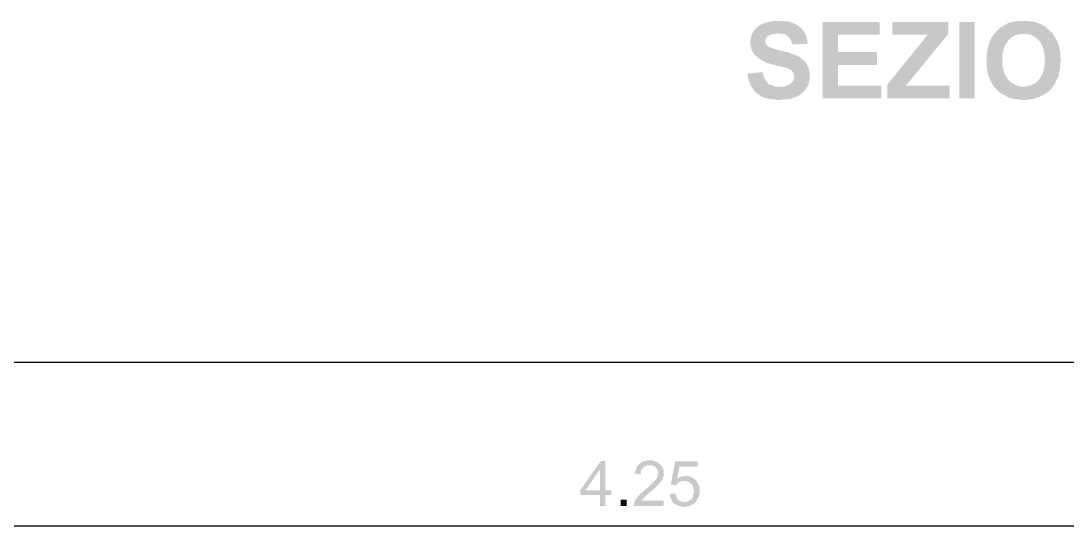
# Model space of a CAD drawing. Header units: millimetres. Extents: x 0.3 to 47.5, y 0.1 to 28.
# Drawn here: x 27.684 to 29.503, y 4.346 to 5.225 of the extents above; entities that cross this region are included whole.
import ezdxf

# ---------------------------------------------------------------- set-up
doc = ezdxf.new("R2010")
doc.units = ezdxf.units.MM
doc.layers.add('PDF _Geometria', color=7, linetype='Continuous')
doc.layers.add('PDF _Riempimenti solidi', color=7, linetype='Continuous')

msp = doc.modelspace()

# ---------------------------------------------------------------- hatches: boundary and pattern name
at = {"layer": 'PDF _Riempimenti solidi', "transparency": 33554559}
for points in [[(29.0008, 5.2249), (28.9917, 5.2249), (28.9883, 5.2241), (28.9842, 5.2232), (28.9808, 5.2224), (28.9775, 5.2216), (28.975, 5.2207), (28.9683, 5.2174), (28.965, 5.2149), (28.96, 5.2099), (28.9583, 5.2074), (28.9575, 5.2057), (28.955, 5.2024), (28.9542, 5.1991), (28.9533, 5.1949), (28.9525, 5.1916), (28.9525, 5.1832), (28.9533, 5.1791), (28.9542, 5.1757), (28.9558, 5.1724), (28.9575, 5.1699), (28.9592, 5.1666), (28.9617, 5.1641), (28.965, 5.1616), (28.9667, 5.1599), (28.9717, 5.1566), (28.9783, 5.1532), (28.9817, 5.1516), (28.9858, 5.1507), (28.99, 5.1491), (28.995, 5.1482), (29, 5.1466), (29.005, 5.1457), (29.0117, 5.1441), (29.0167, 5.1424), (29.0208, 5.1407), (29.0242, 5.1391), (29.0258, 5.1366), (29.0267, 5.1357), (29.0283, 5.1324), (29.0292, 5.1282), (29.0275, 5.1216), (29.025, 5.1182), (29.0225, 5.1157), (29.0208, 5.1141), (29.0175, 5.1132), (29.015, 5.1116), (29.0108, 5.1107), (29.0067, 5.1107), (29.0025, 5.1099), (28.955, 5.1099), (28.9567, 5.1066), (28.9592, 5.1041), (28.9608, 5.1016), (28.9633, 5.0991), (28.965, 5.0982), (28.9675, 5.0966), (28.9725, 5.0932), (28.9758, 5.0916), (28.9858, 5.0891), (28.99, 5.0882), (28.9942, 5.0882), (28.9983, 5.0874), (29.0067, 5.0874), (29.0108, 5.0882), (29.015, 5.0882), (29.0183, 5.0891), (29.0217, 5.0891), (29.025, 5.0899), (29.0283, 5.0916), (29.0317, 5.0924), (29.0333, 5.0932), (29.0367, 5.0949), (29.0392, 5.0966), (29.0425, 5.0991), (29.045, 5.1016), (29.0475, 5.1041), (29.0492, 5.1074), (29.05, 5.1082), (29.0517, 5.1107), (29.0533, 5.1141), (29.0542, 5.1182), (29.055, 5.1216), (29.0558, 5.1249), (29.0558, 5.1332), (29.055, 5.1366), (29.0542, 5.1407), (29.0533, 5.1441), (29.0517, 5.1466), (29.0508, 5.1499), (29.0492, 5.1516), (29.0475, 5.1541), (29.045, 5.1566), (29.0417, 5.1591), (29.0392, 5.1616), (29.0358, 5.1632), (29.035, 5.1641), (29.03, 5.1657), (29.0267, 5.1674), (29.0233, 5.1682), (29.02, 5.1699), (29.0158, 5.1707), (29.0117, 5.1716), (29.0067, 5.1732), (29.0058, 5.1732), (29.0008, 5.1741), (28.9958, 5.1757), (28.9925, 5.1766), (28.9892, 5.1782), (28.9858, 5.1791), (28.9833, 5.1807), (28.9817, 5.1816), (28.98, 5.1832), (28.9783, 5.1866), (28.9783, 5.1924), (28.98, 5.1957), (28.9825, 5.1982), (28.9833, 5.1982), (28.9858, 5.1999), (28.9892, 5.2016), (28.9925, 5.2024), (28.9967, 5.2024), (29.0008, 5.2032), (29.0475, 5.2032), (29.0458, 5.2066), (29.0433, 5.2091), (29.0417, 5.2116), (29.0383, 5.2141), (29.0358, 5.2166), (29.0333, 5.2182), (29.0308, 5.2191), (29.0275, 5.2207), (29.0242, 5.2216), (29.0208, 5.2232), (29.0175, 5.2241), (29.0133, 5.2241), (29.0092, 5.2249), (29.005, 5.2249)], [(29.1775, 5.2232), (29.0783, 5.2232), (29.0783, 5.0899), (29.18, 5.0899), (29.18, 5.1124), (29.105, 5.1124), (29.105, 5.1482), (29.1725, 5.1482), (29.1725, 5.1707), (29.105, 5.1707), (29.105, 5.2007), (29.1775, 5.2007)], [(29.2967, 5.2232), (29.1992, 5.2232), (29.1992, 5.2007), (29.2608, 5.2007), (29.1908, 5.1141), (29.1908, 5.0899), (29.2992, 5.0899), (29.2992, 5.1124), (29.2233, 5.1124), (29.2967, 5.2024)], [(29.4275, 5.2249), (29.42, 5.2249), (29.4158, 5.2241), (29.4125, 5.2241), (29.4083, 5.2232), (29.405, 5.2224), (29.4017, 5.2216), (29.3983, 5.2199), (29.3967, 5.2191), (29.3933, 5.2174), (29.39, 5.2149), (29.3875, 5.2132), (29.3842, 5.2107), (29.3817, 5.2082), (29.3792, 5.2049), (29.3767, 5.2024), (29.4292, 5.2024), (29.4325, 5.2016), (29.4367, 5.2016), (29.44, 5.2007), (29.4433, 5.1991), (29.4458, 5.1974), (29.4492, 5.1957), (29.4567, 5.1882), (29.4583, 5.1857), (29.4592, 5.1832), (29.4608, 5.1799), (29.4617, 5.1766), (29.4633, 5.1699), (29.4642, 5.1657), (29.4642, 5.1474), (29.4633, 5.1432), (29.4625, 5.1399), (29.4617, 5.1366), (29.4608, 5.1332), (29.4592, 5.1299), (29.4575, 5.1274), (29.4558, 5.1249), (29.4542, 5.1224), (29.4533, 5.1216), (29.4508, 5.1191), (29.4483, 5.1166), (29.4417, 5.1132), (29.4317, 5.1107), (29.4275, 5.1107), (29.4767, 5.1082), (29.4792, 5.1116), (29.4808, 5.1141), (29.4825, 5.1166), (29.4842, 5.1199), (29.4858, 5.1232), (29.4875, 5.1257), (29.4883, 5.1291), (29.4892, 5.1332), (29.4908, 5.1399), (29.4917, 5.1441), (29.4917, 5.1524), (29.4925, 5.1566), (29.4925, 5.1574), (29.4917, 5.1616), (29.4917, 5.1691), (29.4908, 5.1732), (29.49, 5.1766), (29.4892, 5.1807), (29.4883, 5.1841), (29.4867, 5.1874), (29.4858, 5.1907), (29.4842, 5.1932), (29.4825, 5.1966), (29.4808, 5.1991), (29.4792, 5.2016), (29.4767, 5.2049), (29.4742, 5.2066), (29.4733, 5.2082), (29.4708, 5.2099), (29.4658, 5.2149), (29.4625, 5.2166), (29.46, 5.2182), (29.4567, 5.2199), (29.4533, 5.2207), (29.45, 5.2224), (29.4467, 5.2232), (29.4425, 5.2241), (29.4392, 5.2241), (29.435, 5.2249), (29.4317, 5.2249)], [(29.0475, 5.2032), (29.0008, 5.2032), (29.005, 5.2024), (29.0083, 5.2024), (29.0125, 5.2016), (29.015, 5.1999), (29.0175, 5.1982), (29.0192, 5.1974), (29.0208, 5.1949), (29.0225, 5.1916), (29.0242, 5.1882), (29.025, 5.1841), (29.0517, 5.1849), (29.0517, 5.1899), (29.0508, 5.1932), (29.0492, 5.1999)], [(29.3767, 5.2024), (29.3742, 5.1991), (29.3725, 5.1966), (29.3708, 5.1932), (29.3692, 5.1899), (29.3683, 5.1882), (29.3675, 5.1849), (29.3667, 5.1824), (29.3658, 5.1791), (29.365, 5.1749), (29.3642, 5.1716), (29.3633, 5.1674), (29.3633, 5.1474), (29.3642, 5.1432), (29.3642, 5.1399), (29.365, 5.1357), (29.3658, 5.1324), (29.3667, 5.1291), (29.3683, 5.1257), (29.3692, 5.1224), (29.3708, 5.1191), (29.3725, 5.1166), (29.3742, 5.1132), (29.3758, 5.1107), (29.3808, 5.1057), (29.3842, 5.1024), (29.3867, 5.0999), (29.3892, 5.0982), (29.3958, 5.0949), (29.3983, 5.0932), (29.4017, 5.0916), (29.405, 5.0907), (29.4083, 5.0899), (29.4125, 5.0891), (29.4158, 5.0882), (29.42, 5.0882), (29.4233, 5.0874), (29.4333, 5.0874), (29.4367, 5.0882), (29.4408, 5.0882), (29.4442, 5.0891), (29.4483, 5.0899), (29.4517, 5.0916), (29.455, 5.0924), (29.4575, 5.0941), (29.4608, 5.0957), (29.4642, 5.0974), (29.4667, 5.0991), (29.4692, 5.1007), (29.4725, 5.1032), (29.475, 5.1057), (29.4767, 5.1082), (29.4275, 5.1107), (29.4225, 5.1107), (29.4192, 5.1116), (29.4158, 5.1124), (29.4092, 5.1157), (29.4067, 5.1174), (29.4042, 5.1199), (29.4008, 5.1224), (29.3992, 5.1249), (29.3975, 5.1274), (29.3958, 5.1307), (29.3942, 5.1332), (29.3933, 5.1366), (29.3925, 5.1399), (29.3917, 5.1441), (29.3908, 5.1482), (29.3908, 5.1657), (29.3917, 5.1699), (29.3933, 5.1766), (29.3942, 5.1799), (29.3958, 5.1832), (29.3975, 5.1857), (29.3992, 5.1882), (29.4008, 5.1907), (29.4017, 5.1916), (29.4042, 5.1941), (29.4075, 5.1966), (29.41, 5.1982), (29.4133, 5.1999), (29.42, 5.2016), (29.4242, 5.2024), (29.4275, 5.2024)], [(28.9733, 5.1357), (28.9475, 5.1332), (28.9475, 5.1307), (28.9483, 5.1266), (28.9492, 5.1232), (28.9508, 5.1191), (28.9517, 5.1157), (28.9533, 5.1124), (28.955, 5.1099), (29.0025, 5.1099), (29, 5.1107), (28.9958, 5.1107), (28.9925, 5.1116), (28.9892, 5.1132), (28.9858, 5.1141), (28.9808, 5.1191), (28.9792, 5.1216), (28.9775, 5.1241), (28.9758, 5.1274), (28.975, 5.1316)], [(28.7, 4.4591), (28.6925, 4.4591), (28.6567, 4.4082), (28.6567, 4.3999), (28.6908, 4.3999), (28.6908, 4.3807), (28.7, 4.3807), (28.7, 4.3999), (28.7108, 4.3999), (28.7108, 4.4082), (28.6658, 4.4082), (28.6908, 4.4441)], [(28.7, 4.4591), (28.6908, 4.4441), (28.6908, 4.4082), (28.6658, 4.4082), (28.7, 4.4082)], [(28.7775, 4.4599), (28.7725, 4.4599), (28.7708, 4.4591), (28.7683, 4.4591), (28.7667, 4.4582), (28.7642, 4.4574), (28.7625, 4.4566), (28.7608, 4.4549), (28.7592, 4.4541), (28.7583, 4.4524), (28.7567, 4.4516), (28.7558, 4.4499), (28.755, 4.4482), (28.7542, 4.4457), (28.7533, 4.4441), (28.7525, 4.4416), (28.7525, 4.4391), (28.7517, 4.4374), (28.7617, 4.4357), (28.7617, 4.4382), (28.7625, 4.4407), (28.7625, 4.4424), (28.7633, 4.4441), (28.765, 4.4457), (28.7658, 4.4474), (28.7667, 4.4482), (28.7692, 4.4499), (28.7725, 4.4516), (28.7967, 4.4516), (28.795, 4.4532), (28.7933, 4.4549), (28.7917, 4.4557), (28.79, 4.4574), (28.7883, 4.4582), (28.7867, 4.4582), (28.7842, 4.4591), (28.7825, 4.4599), (28.78, 4.4599)], [(28.8608, 4.4582), (28.8217, 4.4582), (28.8142, 4.4182), (28.8225, 4.4166), (28.8242, 4.4182), (28.825, 4.4199), (28.8267, 4.4207), (28.8292, 4.4224), (28.8308, 4.4232), (28.8325, 4.4241), (28.8375, 4.4241), (28.8575, 4.4257), (28.8558, 4.4274), (28.825, 4.4282), (28.8292, 4.4491), (28.8608, 4.4491)], [(28.7967, 4.4516), (28.7775, 4.4516), (28.7808, 4.4516), (28.7825, 4.4507), (28.7842, 4.4499), (28.7867, 4.4491), (28.7875, 4.4482), (28.7883, 4.4474), (28.7892, 4.4457), (28.7908, 4.4441), (28.7917, 4.4424), (28.7917, 4.4349), (28.7908, 4.4324), (28.79, 4.4307), (28.7892, 4.4282), (28.7875, 4.4266), (28.7867, 4.4257), (28.7858, 4.4241), (28.7842, 4.4232), (28.7833, 4.4216), (28.78, 4.4182), (28.7767, 4.4149), (28.7742, 4.4132), (28.7725, 4.4116), (28.77, 4.4099), (28.7683, 4.4082), (28.7667, 4.4066), (28.765, 4.4049), (28.7633, 4.4032), (28.7617, 4.4024), (28.76, 4.4007), (28.7583, 4.3991), (28.7575, 4.3982), (28.7567, 4.3966), (28.755, 4.3949), (28.7542, 4.3932), (28.7525, 4.3916), (28.7517, 4.3891), (28.7508, 4.3874), (28.75, 4.3849), (28.75, 4.3807), (28.8017, 4.3807), (28.8017, 4.3899), (28.7633, 4.3899), (28.765, 4.3916), (28.7658, 4.3932), (28.7675, 4.3949), (28.7683, 4.3957), (28.7692, 4.3966), (28.7725, 4.3999), (28.7742, 4.4016), (28.7758, 4.4032), (28.7783, 4.4049), (28.7792, 4.4057), (28.7817, 4.4074), (28.7833, 4.4091), (28.7867, 4.4124), (28.7883, 4.4141), (28.79, 4.4157), (28.7917, 4.4166), (28.7925, 4.4182), (28.7942, 4.4199), (28.7958, 4.4216), (28.7967, 4.4232), (28.7983, 4.4249), (28.8, 4.4282), (28.8, 4.4291), (28.8008, 4.4316), (28.8017, 4.4332), (28.8017, 4.4424), (28.8008, 4.4449), (28.7983, 4.4499)], [(28.84, 4.4332), (28.8392, 4.4332), (28.8367, 4.4324), (28.835, 4.4324), (28.8325, 4.4316), (28.8308, 4.4316), (28.8292, 4.4307), (28.8267, 4.4291), (28.825, 4.4282), (28.8558, 4.4274), (28.8542, 4.4282), (28.8525, 4.4299), (28.85, 4.4307), (28.8483, 4.4316), (28.8467, 4.4324), (28.8442, 4.4324), (28.8417, 4.4332)], [(28.8575, 4.4257), (28.8375, 4.4241), (28.8425, 4.4241), (28.8458, 4.4224), (28.8475, 4.4207), (28.8492, 4.4199), (28.85, 4.4191), (28.8517, 4.4174), (28.8525, 4.4149), (28.8533, 4.4132), (28.8533, 4.4116), (28.8542, 4.4091), (28.8542, 4.4041), (28.8533, 4.4016), (28.8533, 4.3999), (28.8525, 4.3974), (28.8517, 4.3957), (28.8508, 4.3941), (28.8492, 4.3924), (28.8475, 4.3907), (28.8458, 4.3899), (28.8433, 4.3882), (28.8417, 4.3882), (28.8392, 4.3874), (28.8375, 4.3874), (28.8567, 4.3874), (28.8583, 4.3891), (28.8592, 4.3907), (28.8608, 4.3932), (28.8625, 4.3966), (28.8633, 4.3991), (28.8633, 4.4007), (28.8642, 4.4032), (28.8642, 4.4132), (28.8633, 4.4149), (28.8625, 4.4174), (28.86, 4.4224), (28.8583, 4.4241)], [(28.8225, 4.4024), (28.8117, 4.4016), (28.8125, 4.3999), (28.8125, 4.3982), (28.8133, 4.3957), (28.8142, 4.3941), (28.815, 4.3916), (28.8158, 4.3899), (28.8167, 4.3882), (28.8183, 4.3866), (28.82, 4.3857), (28.8208, 4.3841), (28.8225, 4.3832), (28.8242, 4.3824), (28.8267, 4.3816), (28.8283, 4.3807), (28.8308, 4.3799), (28.8325, 4.3799), (28.835, 4.3791), (28.8375, 4.3791), (28.84, 4.3799), (28.8442, 4.3799), (28.8467, 4.3807), (28.8483, 4.3816), (28.85, 4.3824), (28.8517, 4.3832), (28.8533, 4.3841), (28.8567, 4.3874), (28.835, 4.3874), (28.8333, 4.3882), (28.8308, 4.3891), (28.8292, 4.3899), (28.8275, 4.3907), (28.8267, 4.3924), (28.825, 4.3941), (28.8242, 4.3957), (28.8233, 4.3974), (28.8225, 4.3999)]]:
    msp.add_hatch(color=256, dxfattribs=at).paths.add_polyline_path(points)

# ---------------------------------------------------------------- linework, layer by layer
at = {"layer": 'PDF _Geometria', "lineweight": 25}
for points in [[(34.2942, 4.6307), (26.4983, 4.6307)], [(34.2942, 4.3457), (30.3958, 4.3457), (27.0492, 4.3457), (26.4983, 4.3457)]]:
    msp.add_lwpolyline(points, dxfattribs=at)
at = {"layer": 'PDF _Riempimenti solidi', "lineweight": 25, "transparency": 33554559}
for points in [[(29.3425, 5.0899), (29.3425, 5.2232), (29.3158, 5.0899), (29.3158, 5.2232)], [(28.7375, 4.3807), (28.7375, 4.3916), (28.7267, 4.3807), (28.7267, 4.3916)]]:
    msp.add_solid(points, dxfattribs=at)

doc.saveas('drawing.dxf')
